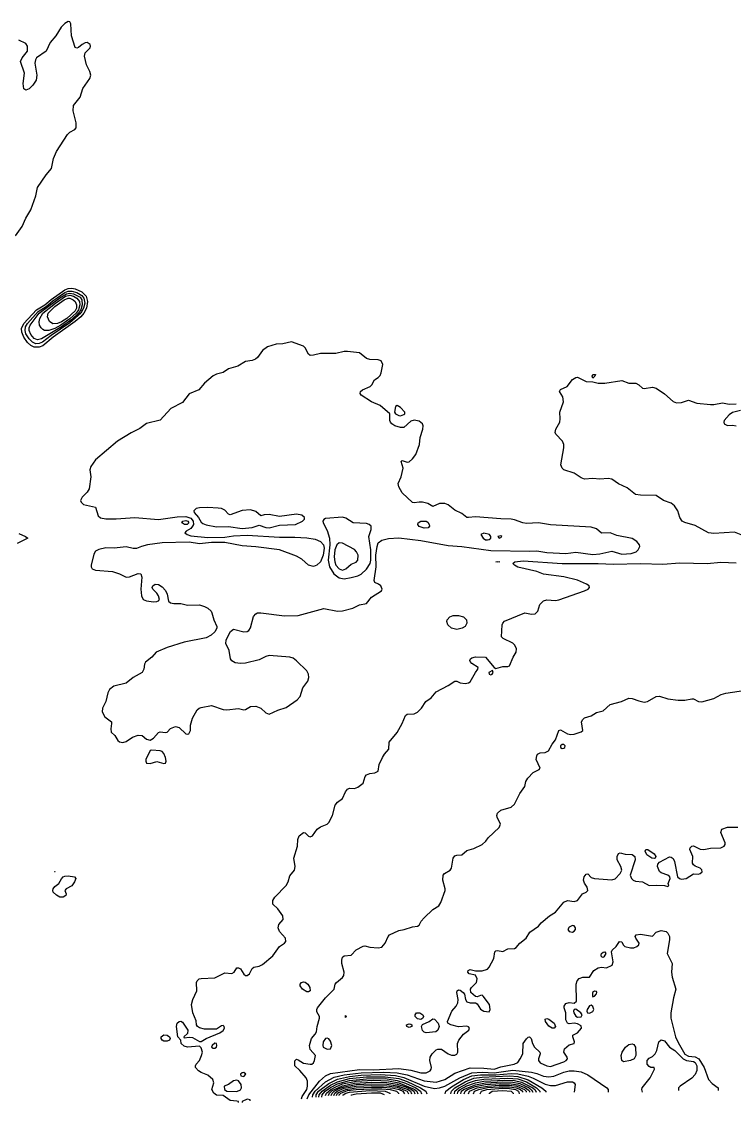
# Model space of a CAD drawing. Header units: inches. Extents: x 3308444 to 3309224, y 1376414 to 1377188.
# Drawn here: x 3308745.7 to 3308905, y 1376417.2 to 1376659 of the extents above; entities that cross this region are included whole.
import ezdxf

# ---------------------------------------------------------------- set-up
doc = ezdxf.new("R2010")
doc.units = ezdxf.units.IN
doc.header["$MEASUREMENT"] = 0

msp = doc.modelspace()

# ---------------------------------------------------------------- linework, layer by layer
for points, elevation in [([(3308744.32, 1376611.05), (3308745.79, 1376613.15), (3308746.62, 1376615.05), (3308747.75, 1376616.89), (3308748.84, 1376620), (3308749.24, 1376621.9), (3308751.17, 1376624.7), (3308752.35, 1376626.09), (3308752.83, 1376628.38), (3308753.47, 1376629.9), (3308755.98, 1376633.71), (3308756.5, 1376634.24), (3308757.58, 1376634.85), (3308757.87, 1376635.23), (3308757.86, 1376636.37), (3308757.22, 1376639.04), (3308757.29, 1376640.18), (3308758.76, 1376642.08), (3308759.4, 1376643.99), (3308760.96, 1376646.27), (3308761.19, 1376647.03), (3308760.96, 1376647.8), (3308760.17, 1376649.32), (3308759.76, 1376651.22), (3308759.93, 1376651.98), (3308761, 1376653.13), (3308761.11, 1376653.51), (3308760.99, 1376653.89), (3308760.31, 1376654.27), (3308759.93, 1376654.25), (3308759.24, 1376653.89), (3308758.41, 1376653.16), (3308758.03, 1376653.02), (3308757.65, 1376653.17), (3308756.83, 1376655.79), (3308756.72, 1376658.46), (3308756.5, 1376658.9), (3308756.12, 1376658.97), (3308755.36, 1376658.57), (3308754.5, 1376657.7), (3308753.37, 1376655.79), (3308752.1, 1376654.27), (3308751.17, 1376652.36), (3308749.05, 1376650.84), (3308748.83, 1376650.46), (3308748.68, 1376649.7), (3308749.11, 1376647.03), (3308748.93, 1376645.89), (3308748.23, 1376644.75), (3308747.37, 1376643.91), (3308746.6, 1376643.64), (3308746.22, 1376643.93), (3308746.01, 1376645.13), (3308746.31, 1376647.42), (3308745.46, 1376650.08), (3308745.8, 1376650.84), (3308746.97, 1376652.36), (3308746.99, 1376653.45), (3308746.6, 1376654.05), (3308745.08, 1376654.79)], 4479), ([(3308750.46, 1376586.49), (3308749.65, 1376586.17), (3308748.51, 1376586.19), (3308747.75, 1376586.53), (3308746.99, 1376587.18), (3308746.18, 1376588.4), (3308745.71, 1376589.54), (3308745.69, 1376590.3), (3308746.22, 1376591.44), (3308749.02, 1376594.49), (3308750.88, 1376595.63), (3308752.32, 1376596.82), (3308755.36, 1376598.96), (3308756.12, 1376599.27), (3308756.89, 1376599.33), (3308757.65, 1376599.2), (3308759.17, 1376598.53), (3308760.14, 1376597.54), (3308760.44, 1376596.39), (3308760.18, 1376594.87), (3308759.57, 1376593.73), (3308758.91, 1376592.97), (3308757.65, 1376591.91), (3308752.74, 1376588.4), (3308750.46, 1376586.49)], 4480), ([(3308750.34, 1376587.26), (3308749.65, 1376586.97), (3308748.89, 1376586.94), (3308748.13, 1376587.26), (3308747.37, 1376587.99), (3308746.66, 1376589.16), (3308746.46, 1376589.92), (3308746.57, 1376590.68), (3308747.02, 1376591.44), (3308749.38, 1376594.11), (3308751.16, 1376595.25), (3308752.7, 1376596.52), (3308755.36, 1376598.37), (3308756.12, 1376598.66), (3308756.89, 1376598.7), (3308758.03, 1376598.39), (3308759.17, 1376597.72), (3308759.61, 1376597.15), (3308759.79, 1376596.01), (3308759.54, 1376594.87), (3308758.91, 1376593.73), (3308756.5, 1376591.63), (3308752.31, 1376588.78), (3308750.34, 1376587.26)], 4481), ([(3308750.14, 1376588.02), (3308749.27, 1376587.82), (3308748.51, 1376588.11), (3308747.75, 1376588.98), (3308747.35, 1376589.92), (3308747.37, 1376590.46), (3308747.61, 1376591.06), (3308749.64, 1376593.73), (3308754.22, 1376597.17), (3308755.74, 1376598.1), (3308756.5, 1376598.25), (3308757.27, 1376598.12), (3308758.79, 1376597.32), (3308759.17, 1376596.75), (3308759.24, 1376595.63), (3308758.9, 1376594.49), (3308758.38, 1376593.73), (3308756.89, 1376592.37), (3308754.6, 1376590.7), (3308750.14, 1376588.02)], 4482), ([(3308751.76, 1376589.92), (3308750.83, 1376589.92), (3308750.41, 1376590.11), (3308750.03, 1376590.47), (3308749.72, 1376591.06), (3308749.65, 1376591.82), (3308749.8, 1376592.59), (3308750.45, 1376593.73), (3308753.25, 1376596.01), (3308755.51, 1376597.54), (3308756.5, 1376597.76), (3308757.27, 1376597.57), (3308758.03, 1376597.15), (3308758.6, 1376596.39), (3308758.7, 1376595.63), (3308758.41, 1376594.49), (3308757.85, 1376593.73), (3308756.5, 1376592.53), (3308754.42, 1376591.06), (3308753.08, 1376590.34), (3308751.76, 1376589.92)], 4483), ([(3308753.69, 1376591.44), (3308752.7, 1376591.4), (3308751.94, 1376591.91), (3308751.45, 1376592.97), (3308751.66, 1376593.73), (3308753.1, 1376595.25), (3308755.18, 1376596.77), (3308756.12, 1376597.14), (3308756.5, 1376597.12), (3308757.23, 1376596.77), (3308757.65, 1376596.37), (3308757.98, 1376595.63), (3308757.93, 1376594.87), (3308757.65, 1376594.29), (3308755.81, 1376592.59), (3308754.6, 1376591.81), (3308753.69, 1376591.44)], 4484), ([(3308768.31, 1376497.74), (3308769.07, 1376497.99), (3308770.49, 1376498.92), (3308771.74, 1376499.38), (3308772.63, 1376499.3), (3308773.64, 1376498.51), (3308774.4, 1376498.29), (3308775.16, 1376498.68), (3308776.3, 1376500), (3308776.68, 1376500.16), (3308777.83, 1376499.95), (3308778.21, 1376500.06), (3308778.97, 1376500.87), (3308780.11, 1376501.32), (3308780.87, 1376501.12), (3308782.4, 1376499.71), (3308782.78, 1376499.57), (3308783.09, 1376499.68), (3308783.43, 1376500.44), (3308783.47, 1376501.58), (3308783.92, 1376503.17), (3308784.96, 1376505.01), (3308785.35, 1376505.39), (3308785.82, 1376505.57), (3308788.11, 1376505.98), (3308790.77, 1376505.13), (3308791.53, 1376505.07), (3308794.2, 1376505.34), (3308795.34, 1376505.08), (3308795.72, 1376505.14), (3308796.87, 1376505.81), (3308798.01, 1376505.9), (3308799.15, 1376505.44), (3308800.29, 1376504.38), (3308801.05, 1376504.1), (3308802.96, 1376504.97), (3308804.86, 1376505.58), (3308807.28, 1376507.3), (3308807.92, 1376508.06), (3308808.57, 1376509.96), (3308809.64, 1376511.48), (3308809.9, 1376512.25), (3308809.81, 1376513.01), (3308809.41, 1376513.77), (3308807.15, 1376516), (3308806.38, 1376516.57), (3308805.62, 1376516.81), (3308801.05, 1376517.2), (3308800.29, 1376517.01), (3308798.77, 1376516.25), (3308795.72, 1376515.49), (3308794.58, 1376515.4), (3308793.44, 1376515.59), (3308792.68, 1376516.01), (3308792.38, 1376516.43), (3308792.12, 1376518.34), (3308791.35, 1376519.86), (3308791.39, 1376520.62), (3308791.92, 1376521.78), (3308792.38, 1376522.53), (3308793.06, 1376523.08), (3308795.34, 1376522.5), (3308796.1, 1376522.6), (3308796.48, 1376522.82), (3308796.87, 1376523.37), (3308797.54, 1376525.95), (3308798.01, 1376526.53), (3308798.39, 1376526.71), (3308799.15, 1376526.76), (3308804.48, 1376526.08), (3308807.53, 1376526.15), (3308813.24, 1376527.71), (3308816.28, 1376527.12), (3308817.43, 1376527.17), (3308819.71, 1376527.79), (3308821.23, 1376528.55), (3308822.76, 1376528.8), (3308823.9, 1376530.28), (3308826.15, 1376531.66), (3308826.3, 1376532.05), (3308825.95, 1376532.81), (3308825.47, 1376533.19), (3308824.66, 1376533.51), (3308824.46, 1376533.95), (3308824.94, 1376537), (3308824.89, 1376539.66), (3308825.14, 1376541.56), (3308825.42, 1376542.37), (3308826.18, 1376543), (3308827.71, 1376543.37), (3308829.99, 1376543.53), (3308834.94, 1376542.93), (3308841.03, 1376541.78), (3308844.08, 1376541.58), (3308850.55, 1376540.71), (3308859.31, 1376540.5), (3308860.83, 1376540.62), (3308863.12, 1376540.24), (3308867.31, 1376540), (3308869.59, 1376540.34), (3308873.4, 1376539.79), (3308874.92, 1376539.91), (3308877.59, 1376540.53), (3308879.87, 1376539.85), (3308881.93, 1376540.04), (3308883.06, 1376540.42), (3308883.54, 1376540.8), (3308883.88, 1376541.56), (3308883.83, 1376541.94), (3308883.24, 1376542.71), (3308882.16, 1376543.34), (3308878.73, 1376544.05), (3308877.21, 1376544.63), (3308875.3, 1376544.59), (3308874.16, 1376545.5), (3308873.02, 1376545.92), (3308863.88, 1376546.44), (3308861.21, 1376546.86), (3308858.55, 1376546.75), (3308857.73, 1376546.89), (3308855.88, 1376547.57), (3308855.12, 1376547.67), (3308852.84, 1376547.73), (3308847.13, 1376548.24), (3308845.55, 1376548.04), (3308845.22, 1376548.09), (3308844.08, 1376548.98), (3308842.56, 1376549.7), (3308841.03, 1376550.92), (3308840.27, 1376551.2), (3308839.13, 1376551.21), (3308837.61, 1376550.54), (3308836.46, 1376551.17), (3308835.32, 1376551.51), (3308834.56, 1376551.53), (3308833.42, 1376551.31), (3308833.04, 1376551.39), (3308830.75, 1376553.59), (3308829.98, 1376554.89), (3308829.89, 1376555.65), (3308830.52, 1376557.18), (3308830.97, 1376559.08), (3308830.52, 1376560.6), (3308830.75, 1376560.82), (3308831.89, 1376560.45), (3308832.28, 1376560.55), (3308833.04, 1376561.16), (3308833.81, 1376562.13), (3308834.6, 1376564.41), (3308834.76, 1376565.93), (3308835.39, 1376567.84), (3308835.47, 1376568.6), (3308835.33, 1376568.98), (3308834.56, 1376569.61), (3308833.42, 1376569.81), (3308832.66, 1376569.59), (3308831.13, 1376568.21), (3308830.37, 1376568.16), (3308829.08, 1376568.6), (3308828.47, 1376568.98), (3308828.16, 1376569.36), (3308828.02, 1376569.74), (3308827.99, 1376571.26), (3308825.8, 1376573.11), (3308823.9, 1376573.95), (3308821.61, 1376575.42), (3308821.4, 1376575.83), (3308821.43, 1376576.21), (3308821.86, 1376576.59), (3308823.59, 1376577.36), (3308823.99, 1376577.74), (3308824.55, 1376578.88), (3308825.42, 1376579.38), (3308825.8, 1376579.82), (3308826.08, 1376580.4), (3308826.4, 1376582.31), (3308826.09, 1376583.07), (3308825.42, 1376583.33), (3308823.52, 1376583.43), (3308822.76, 1376583.63), (3308821.23, 1376584.86), (3308818.57, 1376585.17), (3308817.81, 1376585.16), (3308815.9, 1376584.73), (3308812.48, 1376584.71), (3308810.95, 1376584.34), (3308810.19, 1376584.31), (3308809.81, 1376584.59), (3308809.05, 1376586), (3308808.67, 1376586.42), (3308806, 1376587.38), (3308804.1, 1376586.93), (3308802.58, 1376586.82), (3308800.67, 1376586.25), (3308799.53, 1376585.44), (3308798.45, 1376583.83), (3308797.97, 1376583.45), (3308797.25, 1376583.17), (3308795.72, 1376582.99), (3308794, 1376581.92), (3308791.92, 1376581.29), (3308790.77, 1376580.47), (3308789.25, 1376580.14), (3308788.49, 1376579.75), (3308786.57, 1376578.12), (3308785.32, 1376576.59), (3308783.16, 1376575.71), (3308781.63, 1376573.77), (3308779.07, 1376572.41), (3308776.68, 1376569.81), (3308773.64, 1376569.07), (3308772.12, 1376567.96), (3308770.21, 1376567.03), (3308767.11, 1376565.17), (3308762.2, 1376560.98), (3308761.13, 1376559.46), (3308760.93, 1376558.7), (3308761.13, 1376557.18), (3308760.77, 1376554.51), (3308760.35, 1376553.75), (3308759.21, 1376552.61), (3308758.87, 1376551.84), (3308758.99, 1376551.46), (3308759.55, 1376550.97), (3308762.22, 1376550.4), (3308762.83, 1376548.42), (3308763.36, 1376547.98), (3308764.5, 1376547.75), (3308766.79, 1376547.76), (3308770.97, 1376548.05), (3308776.3, 1376547.59), (3308780.49, 1376548.24), (3308782.4, 1376548.27), (3308783.54, 1376547.88), (3308784.06, 1376547.28), (3308784.1, 1376546.51), (3308783.92, 1376546.11), (3308783.54, 1376545.64), (3308782.5, 1376544.99), (3308782.18, 1376544.61), (3308782.68, 1376544.23), (3308783.54, 1376543.94), (3308787.35, 1376543.56), (3308791.15, 1376543.66), (3308793.06, 1376543.95), (3308796.1, 1376544.09), (3308803.34, 1376543.66), (3308806.76, 1376543.7), (3308809.43, 1376543.54), (3308811.33, 1376543.22), (3308812.48, 1376542.72), (3308813.15, 1376541.94), (3308813.33, 1376541.18), (3308813.13, 1376539.66), (3308812.48, 1376538.17), (3308811.71, 1376537.42), (3308810.95, 1376537.13), (3308809.81, 1376537.4), (3308808.29, 1376538.71), (3308807.15, 1376539.4), (3308803.34, 1376540.81), (3308798.01, 1376541.53), (3308794.96, 1376541.75), (3308791.15, 1376542.44), (3308788.11, 1376542.46), (3308785.44, 1376542.2), (3308783.16, 1376542.56), (3308777.07, 1376542.43), (3308773.82, 1376541.94), (3308772.5, 1376541.6), (3308771.35, 1376541.1), (3308770.59, 1376541.12), (3308769.07, 1376541.53), (3308766.4, 1376541.18), (3308764.5, 1376541.27), (3308762.98, 1376540.94), (3308762.22, 1376540.51), (3308761.84, 1376539.87), (3308761.22, 1376537.38), (3308761.2, 1376537), (3308761.45, 1376536.56), (3308762.22, 1376536.3), (3308766.02, 1376535.96), (3308767.58, 1376535.47), (3308769.07, 1376534.7), (3308769.83, 1376534.76), (3308771.74, 1376535.56), (3308772.36, 1376535.47), (3308772.58, 1376534.71), (3308772.32, 1376532.05), (3308772.5, 1376530.52), (3308772.88, 1376529.74), (3308773.64, 1376529.39), (3308775.16, 1376529.21), (3308775.92, 1376529.26), (3308776.3, 1376529.45), (3308776.51, 1376529.76), (3308776.3, 1376530.52), (3308775.92, 1376531.13), (3308774.99, 1376532.05), (3308774.87, 1376532.43), (3308775.03, 1376532.81), (3308775.54, 1376533.16), (3308776.3, 1376533.06), (3308777.07, 1376532.56), (3308777.83, 1376531.72), (3308778.19, 1376530.9), (3308778.55, 1376529.38), (3308778.97, 1376528.96), (3308779.73, 1376528.81), (3308781.25, 1376528.81), (3308782.78, 1376528.48), (3308785.44, 1376528.5), (3308786.58, 1376528.18), (3308787.35, 1376527.75), (3308788.03, 1376527.1), (3308788.23, 1376526.71), (3308788.67, 1376525.19), (3308789.36, 1376523.67), (3308789.33, 1376523.29), (3308788.87, 1376522.52), (3308788.05, 1376521.76), (3308786.97, 1376521.13), (3308782.02, 1376520.19), (3308778.21, 1376519.02), (3308775.73, 1376517.96), (3308774.81, 1376516.81), (3308773.36, 1376515.67), (3308773.15, 1376515.29), (3308773.04, 1376514.15), (3308772.62, 1376513.39), (3308770.59, 1376512.25), (3308769.07, 1376510.98), (3308766.33, 1376510.34), (3308765.34, 1376509.58), (3308764.96, 1376508.82), (3308764.51, 1376506.92), (3308763.77, 1376505.39), (3308763.7, 1376504.63), (3308764.31, 1376503.49), (3308765.75, 1376502.35), (3308765.81, 1376501.97), (3308765.6, 1376500.82), (3308765.73, 1376500.06), (3308766.5, 1376499.3), (3308767.21, 1376498.16), (3308767.55, 1376497.88), (3308768.31, 1376497.74)], 4479), ([(3308907.29, 1376543.87), (3308905, 1376544.78), (3308900.43, 1376544.46), (3308899.25, 1376544.61), (3308896.24, 1376546.31), (3308893.96, 1376546.96), (3308893.36, 1376547.28), (3308892.85, 1376548.04), (3308892.4, 1376549.56), (3308891.63, 1376550.7), (3308890.91, 1376551.25), (3308889.13, 1376551.84), (3308887.49, 1376552.98), (3308884.06, 1376553.07), (3308882.92, 1376553.24), (3308881.01, 1376554.7), (3308879.11, 1376555.56), (3308877.59, 1376556.67), (3308876.82, 1376556.76), (3308874.92, 1376556.62), (3308873.4, 1376556.79), (3308871.49, 1376556.66), (3308870.73, 1376556.97), (3308869.21, 1376557.97), (3308866.92, 1376558.72), (3308866.49, 1376559.08), (3308866.23, 1376559.84), (3308866.91, 1376563.65), (3308866.91, 1376564.41), (3308866.58, 1376565.17), (3308865.13, 1376566.69), (3308864.98, 1376567.08), (3308865.13, 1376567.84), (3308865.96, 1376569.36), (3308866.09, 1376570.12), (3308866.03, 1376571.64), (3308866.83, 1376573.93), (3308866.7, 1376575.07), (3308865.94, 1376576.21), (3308866.16, 1376576.69), (3308867.61, 1376577.36), (3308868.83, 1376578.91), (3308869.59, 1376579.4), (3308869.97, 1376579.42), (3308871.87, 1376578.47), (3308873.4, 1376578.42), (3308874.54, 1376578.1), (3308876.06, 1376578.14), (3308879.87, 1376578.71), (3308881.39, 1376578.13), (3308882.96, 1376578.12), (3308883.68, 1376577.75), (3308884.44, 1376577.01), (3308884.82, 1376576.88), (3308886.72, 1376577.21), (3308887.49, 1376576.99), (3308889.39, 1376575.76), (3308891.29, 1376574.01), (3308892.05, 1376573.68), (3308893.2, 1376573.75), (3308894.72, 1376574.31), (3308896.62, 1376573.64), (3308899.67, 1376573.34), (3308900.43, 1376573.34), (3308902.34, 1376573.68), (3308903.86, 1376573.39), (3308905.38, 1376573.46)], 4480), ([(3308873.4, 1376579.26), (3308873.21, 1376579.64), (3308873.4, 1376580.02), (3308873.97, 1376580.02), (3308873.85, 1376579.64), (3308873.4, 1376579.26)], 4480), ([(3308830.37, 1376570.84), (3308831.13, 1376571.1), (3308831.32, 1376571.26), (3308831.34, 1376571.64), (3308830.37, 1376572.63), (3308829.61, 1376573.1), (3308829.23, 1376572.91), (3308829.02, 1376571.64), (3308829.28, 1376571.26), (3308829.99, 1376570.88), (3308830.37, 1376570.84)], 4479), ([(3308906.36, 1376572.02), (3308904.62, 1376571.57), (3308903.86, 1376571.06), (3308902.72, 1376569.74), (3308902.63, 1376569.36), (3308902.73, 1376568.98), (3308903.48, 1376568.66), (3308904.62, 1376568.72), (3308905.38, 1376568.57)], 4480), ([(3308801.05, 1376545.74), (3308803.34, 1376546.33), (3308806.91, 1376546.51), (3308808.51, 1376547.28), (3308808.9, 1376547.66), (3308808.93, 1376548.04), (3308808.29, 1376548.55), (3308807.15, 1376548.78), (3308803.34, 1376548.26), (3308801.05, 1376548.75), (3308799.91, 1376548.68), (3308799.15, 1376548.41), (3308798.01, 1376549.41), (3308796.87, 1376549.78), (3308794.96, 1376549.61), (3308792.3, 1376548.68), (3308791.92, 1376548.81), (3308791.15, 1376549.7), (3308790.39, 1376550.04), (3308789.63, 1376550.18), (3308787.35, 1376550.33), (3308785.44, 1376550.26), (3308784.68, 1376550.07), (3308784.18, 1376549.56), (3308784.28, 1376549.18), (3308785.23, 1376548.04), (3308785.82, 1376547.01), (3308786.2, 1376546.69), (3308786.97, 1376546.41), (3308789.25, 1376545.98), (3308791.92, 1376546.04), (3308794.96, 1376545.57), (3308797.25, 1376545.83), (3308798.77, 1376546.35), (3308800.29, 1376545.82), (3308801.05, 1376545.74)], 4478), ([(3308782.67, 1376546.51), (3308782.13, 1376546.51), (3308781.63, 1376546.81), (3308781.53, 1376546.89), (3308781.69, 1376547.28), (3308782.4, 1376547.38), (3308782.82, 1376547.28), (3308783.05, 1376546.89), (3308782.67, 1376546.51)], 4480), ([(3308819.33, 1376534.67), (3308820.85, 1376535.01), (3308821.61, 1376535.38), (3308822.76, 1376536.49), (3308823.61, 1376537.76), (3308823.74, 1376538.52), (3308823.72, 1376540.8), (3308823.33, 1376543.85), (3308823.81, 1376545.37), (3308823.81, 1376546.13), (3308823.39, 1376546.51), (3308822.76, 1376546.69), (3308819.77, 1376546.89), (3308818.19, 1376547.91), (3308817.43, 1376548.13), (3308813.62, 1376547.84), (3308813.24, 1376547.62), (3308813.05, 1376547.28), (3308813.08, 1376546.89), (3308814, 1376545.16), (3308814.51, 1376543.47), (3308814.58, 1376541.94), (3308814.22, 1376538.52), (3308814.49, 1376537), (3308815.45, 1376535.47), (3308816.66, 1376534.6), (3308817.81, 1376534.35), (3308819.33, 1376534.67)], 4478), ([(3308836.59, 1376545.75), (3308835.7, 1376545.68), (3308834.56, 1376546.06), (3308834.25, 1376546.51), (3308834.36, 1376546.89), (3308834.95, 1376547.28), (3308836.08, 1376547.25), (3308836.46, 1376547.04), (3308836.82, 1376546.51), (3308836.86, 1376546.13), (3308836.59, 1376545.75)], 4479), ([(3308745.08, 1376544.45), (3308746.58, 1376543.85), (3308747.06, 1376543.47), (3308744.7, 1376542.27)], 4480), ([(3308849.79, 1376543.04), (3308850.17, 1376543.11), (3308850.57, 1376543.47), (3308850.59, 1376543.85), (3308850.26, 1376544.23), (3308849.03, 1376544.53), (3308848.3, 1376544.23), (3308848.84, 1376543.47), (3308849.41, 1376543.1), (3308849.79, 1376543.04)], 4478), ([(3308818.19, 1376536.58), (3308819.33, 1376537.66), (3308820.47, 1376538.11), (3308820.85, 1376538.5), (3308820.9, 1376539.66), (3308820.57, 1376540.42), (3308820.09, 1376540.92), (3308817.43, 1376542.32), (3308816.66, 1376542.37), (3308816.18, 1376541.94), (3308815.71, 1376540.8), (3308815.52, 1376539.28), (3308815.67, 1376538.14), (3308815.96, 1376537.38), (3308816.66, 1376536.56), (3308817.43, 1376536.32), (3308818.19, 1376536.58)], 4477), ([(3308852.46, 1376543.45), (3308852.84, 1376543.59), (3308853.05, 1376543.85), (3308852.84, 1376544), (3308852.17, 1376543.85), (3308852.46, 1376543.45)], 4478), ([(3308794.15, 1376417.25), (3308794.15, 1376417.44), (3308793.82, 1376417.54), (3308792.3, 1376417.64), (3308790.77, 1376418.79), (3308789.25, 1376418.89), (3308788.62, 1376419.34), (3308788.23, 1376420.1), (3308788.63, 1376421.63), (3308788.41, 1376422.39), (3308787.35, 1376423.36), (3308785.84, 1376423.91), (3308785.22, 1376424.29), (3308784.58, 1376425.05), (3308784.53, 1376425.43), (3308784.68, 1376425.81), (3308785.44, 1376426.58), (3308785.92, 1376427.72), (3308786.1, 1376428.48), (3308785.82, 1376429.43), (3308785.44, 1376429.84), (3308782.78, 1376429.62), (3308782.02, 1376429.85), (3308781.39, 1376430.38), (3308781.25, 1376431.14), (3308780.59, 1376431.91), (3308780.32, 1376434.19), (3308780.49, 1376434.93), (3308780.87, 1376435.37), (3308781.25, 1376435.42), (3308781.63, 1376435.18), (3308782.84, 1376433.43), (3308782.78, 1376432.67), (3308781.96, 1376431.91), (3308782.02, 1376431.72), (3308783.16, 1376431.87), (3308783.92, 1376431.79), (3308785.44, 1376430.88), (3308785.82, 1376430.9), (3308786.93, 1376431.52), (3308790.01, 1376432.77), (3308790.77, 1376433.32), (3308791.01, 1376433.81), (3308790.99, 1376434.19), (3308790.77, 1376434.46), (3308790.39, 1376434.39), (3308789.25, 1376433.61), (3308786.58, 1376433.65), (3308785.44, 1376433.95), (3308785.04, 1376434.19), (3308784.8, 1376434.57), (3308784.68, 1376435.46), (3308783.97, 1376437.24), (3308783.68, 1376439.14), (3308783.97, 1376440.28), (3308784.84, 1376442.19), (3308784.78, 1376444.09), (3308784.92, 1376444.47), (3308785.36, 1376444.85), (3308785.82, 1376444.97), (3308788.87, 1376445.09), (3308791.15, 1376446.22), (3308792.68, 1376446.06), (3308793.19, 1376446.37), (3308793.82, 1376447.36), (3308794.2, 1376447.36), (3308794.58, 1376447.11), (3308795.34, 1376445.96), (3308795.72, 1376445.66), (3308796.1, 1376445.63), (3308796.6, 1376445.99), (3308797.25, 1376447.22), (3308797.63, 1376447.52), (3308798.77, 1376447.7), (3308799.53, 1376448.11), (3308801.81, 1376450), (3308803.34, 1376452.14), (3308804.48, 1376452.86), (3308804.76, 1376453.23), (3308804.7, 1376453.99), (3308803.34, 1376455.45), (3308803, 1376456.27), (3308803.16, 1376457.04), (3308804.17, 1376458.18), (3308804.1, 1376458.94), (3308802.96, 1376460.57), (3308801.87, 1376461.6), (3308801.81, 1376462.37), (3308802.28, 1376463.13), (3308804.86, 1376465.75), (3308805.28, 1376466.55), (3308805.62, 1376467.89), (3308806.7, 1376469.22), (3308806.83, 1376469.98), (3308806.54, 1376471.89), (3308807.34, 1376474.55), (3308807.46, 1376476.07), (3308807.73, 1376476.84), (3308808.67, 1376477.62), (3308809.05, 1376477.51), (3308809.81, 1376476.76), (3308810.19, 1376476.66), (3308810.72, 1376476.84), (3308811.79, 1376478.36), (3308812.48, 1376478.85), (3308813.96, 1376479.5), (3308814.38, 1376479.88), (3308815.18, 1376481.4), (3308815.75, 1376483.69), (3308816.28, 1376484.37), (3308817.45, 1376485.21), (3308818.09, 1376486.73), (3308818.57, 1376487.33), (3308818.95, 1376487.54), (3308820.09, 1376487.46), (3308820.85, 1376487.72), (3308822, 1376488.68), (3308822.46, 1376490.16), (3308822.76, 1376490.54), (3308823.52, 1376490.84), (3308824.66, 1376490.94), (3308825.37, 1376491.3), (3308825.63, 1376492.83), (3308826.36, 1376494.35), (3308826.8, 1376495.11), (3308827.8, 1376496.25), (3308827.88, 1376497.78), (3308829.61, 1376500), (3308830.75, 1376502.02), (3308831.51, 1376503.77), (3308831.89, 1376504.06), (3308833.42, 1376504.14), (3308834.18, 1376504.55), (3308835.07, 1376505.39), (3308836.06, 1376506.92), (3308837.23, 1376507.75), (3308838.37, 1376509.04), (3308841.03, 1376510.46), (3308842.49, 1376511.48), (3308842.94, 1376511.48), (3308843.7, 1376511.09), (3308844.84, 1376510.93), (3308845.6, 1376511.05), (3308845.98, 1376511.33), (3308847.13, 1376513.43), (3308847.7, 1376514.15), (3308847.73, 1376514.53), (3308846.36, 1376515.44), (3308845.98, 1376515.86), (3308845.88, 1376516.05), (3308846.02, 1376516.43), (3308846.36, 1376516.7), (3308847.13, 1376516.87), (3308849.41, 1376516.85), (3308851.31, 1376514.53), (3308851.69, 1376514.3), (3308853.22, 1376514.77), (3308854.36, 1376514.71), (3308854.74, 1376514.87), (3308855.53, 1376516.81), (3308856.22, 1376517.96), (3308856.3, 1376518.72), (3308855.92, 1376519.48), (3308855.5, 1376519.92), (3308853.36, 1376521), (3308852.99, 1376521.38), (3308853.13, 1376524.05), (3308853.22, 1376524.45), (3308853.6, 1376524.91), (3308858.17, 1376526.75), (3308859.69, 1376526.44), (3308860.45, 1376526.55), (3308861.06, 1376527.1), (3308861.5, 1376528.62), (3308862.36, 1376529.4), (3308863.12, 1376529.64), (3308865.02, 1376529.52), (3308865.78, 1376529.63), (3308871.52, 1376531.66), (3308872.31, 1376532.05), (3308872.64, 1376532.43), (3308872.58, 1376532.81), (3308871.98, 1376533.19), (3308869.97, 1376534.04), (3308866.92, 1376534.78), (3308862.36, 1376535.39), (3308860.83, 1376536.02), (3308856.64, 1376536.96), (3308855.88, 1376537.38), (3308855.5, 1376537.76), (3308855.96, 1376538.14), (3308857.79, 1376538.4), (3308866.54, 1376537.79), (3308874.54, 1376537.77), (3308877.97, 1376537.62), (3308884.06, 1376537.81), (3308889.01, 1376537.64), (3308892.82, 1376537.96), (3308898.91, 1376537.78), (3308901.95, 1376538.04), (3308905.38, 1376537.89)], 4480), ([(3308852.62, 1376538.14), (3308852.08, 1376538.06), (3308851.72, 1376538.14), (3308852.08, 1376538.21), (3308852.62, 1376538.14)], 4480), ([(3308844.19, 1376523.29), (3308842.94, 1376523.02), (3308841.79, 1376523.32), (3308840.96, 1376524.05), (3308840.71, 1376524.81), (3308840.78, 1376525.19), (3308841.41, 1376525.82), (3308842.18, 1376526.12), (3308843.32, 1376526.15), (3308844.46, 1376525.81), (3308845.12, 1376525.19), (3308845.23, 1376524.43), (3308844.84, 1376523.72), (3308844.19, 1376523.29)], 4480), ([(3308850.55, 1376512.89), (3308850.86, 1376513.01), (3308851.12, 1376513.39), (3308850.93, 1376513.85), (3308850.12, 1376513.39), (3308850.17, 1376513.01), (3308850.55, 1376512.89)], 4480), ([(3308808.24, 1376418.01), (3308808.41, 1376418.58), (3308809.42, 1376420.1), (3308809.62, 1376420.86), (3308809.62, 1376422.01), (3308809.26, 1376422.77), (3308807.91, 1376424.36), (3308806.77, 1376425.43), (3308806.76, 1376426.51), (3308807.15, 1376426.88), (3308807.53, 1376426.79), (3308808.67, 1376426.01), (3308810.19, 1376425.82), (3308810.57, 1376425.83), (3308810.95, 1376426.12), (3308811.18, 1376426.58), (3308811.37, 1376427.72), (3308810.19, 1376429.11), (3308810.03, 1376430), (3308810.51, 1376431.52), (3308811.33, 1376432.53), (3308811.57, 1376433.05), (3308811.74, 1376434.19), (3308812.29, 1376436.09), (3308812.24, 1376436.47), (3308811.71, 1376437.5), (3308811.67, 1376438), (3308811.81, 1376438.38), (3308813.59, 1376440.66), (3308815.58, 1376442.57), (3308815.81, 1376443.71), (3308816.08, 1376444.09), (3308817.43, 1376445.16), (3308817.74, 1376445.61), (3308817.78, 1376446.37), (3308817.23, 1376448.28), (3308817.24, 1376449.04), (3308817.43, 1376449.71), (3308817.81, 1376450.04), (3308819.33, 1376450.21), (3308820.47, 1376451.34), (3308822, 1376452.17), (3308822.38, 1376452.25), (3308823.52, 1376451.98), (3308825.42, 1376451.81), (3308826.18, 1376452), (3308826.93, 1376452.85), (3308827.59, 1376454.37), (3308827.92, 1376454.75), (3308829.99, 1376455.69), (3308831.19, 1376455.89), (3308833.04, 1376456.52), (3308834.18, 1376456.66), (3308834.56, 1376456.91), (3308835.02, 1376457.8), (3308835.64, 1376458.56), (3308837.61, 1376460.38), (3308838.95, 1376461.22), (3308839.39, 1376461.99), (3308840.34, 1376464.65), (3308840.39, 1376465.03), (3308839.85, 1376466.94), (3308839.89, 1376468.03), (3308840.22, 1376468.46), (3308841.48, 1376469.22), (3308841.8, 1376469.6), (3308842.18, 1376471.9), (3308842.56, 1376472.37), (3308842.94, 1376472.55), (3308844.08, 1376472.62), (3308845.22, 1376473.62), (3308846.74, 1376474.03), (3308848.65, 1376474.91), (3308849.49, 1376475.69), (3308849.99, 1376476.45), (3308852.42, 1376478.74), (3308852.72, 1376479.5), (3308852.01, 1376481.02), (3308851.93, 1376481.4), (3308852.08, 1376481.94), (3308852.84, 1376482.62), (3308855.12, 1376483.28), (3308855.88, 1376483.97), (3308857.08, 1376486.35), (3308858.2, 1376487.88), (3308858.43, 1376489.02), (3308858.82, 1376489.78), (3308860.07, 1376491), (3308861.4, 1376491.68), (3308861.59, 1376491.98), (3308860.73, 1376493.97), (3308860.82, 1376494.73), (3308861.03, 1376495.11), (3308861.59, 1376495.45), (3308862.74, 1376495.49), (3308863.47, 1376495.87), (3308864.26, 1376497.34), (3308865.02, 1376498.3), (3308865.78, 1376500.46), (3308866.16, 1376500.57), (3308867.69, 1376499.68), (3308868.45, 1376499.51), (3308869.21, 1376499.57), (3308870.73, 1376500.14), (3308871.13, 1376500.44), (3308870.87, 1376502.35), (3308871.11, 1376502.92), (3308871.49, 1376503.27), (3308873.02, 1376503.74), (3308874.16, 1376504.44), (3308875.68, 1376504.79), (3308877.21, 1376506.22), (3308879.77, 1376506.92), (3308881.39, 1376507.68), (3308882.16, 1376507.61), (3308883.68, 1376507.04), (3308884.82, 1376506.79), (3308885.58, 1376506.94), (3308887.49, 1376508), (3308888.25, 1376508.08), (3308890.15, 1376507.54), (3308892.44, 1376507.22), (3308893.96, 1376507.22), (3308895.48, 1376507.53), (3308895.86, 1376507.48), (3308897, 1376506.9), (3308897.77, 1376506.82), (3308900.43, 1376507.56), (3308902.03, 1376508.44), (3308903.1, 1376508.74), (3308911.09, 1376509.95)], 4481), ([(3308777.83, 1376493.14), (3308777.98, 1376493.59), (3308777.87, 1376494.35), (3308777.45, 1376495.31), (3308777.07, 1376495.73), (3308776.68, 1376495.89), (3308774.78, 1376496.05), (3308774.4, 1376495.97), (3308773.48, 1376493.97), (3308773.42, 1376493.59), (3308773.64, 1376493.12), (3308774.4, 1376493.05), (3308775.92, 1376493.46), (3308777.45, 1376493.03), (3308777.83, 1376493.14)], 4479), ([(3308866.92, 1376496.45), (3308867.14, 1376496.63), (3308867.2, 1376497.02), (3308866.92, 1376497.28), (3308866.54, 1376497.29), (3308866.15, 1376497.02), (3308866.16, 1376496.62), (3308866.54, 1376496.39), (3308866.92, 1376496.45)], 4481), ([(3308809.49, 1376418.01), (3308809.9, 1376418.96), (3308812.24, 1376422.01), (3308813.62, 1376423.16), (3308814.76, 1376423.69), (3308821.23, 1376424.6), (3308824.28, 1376424.53), (3308829.99, 1376424.86), (3308832.66, 1376424.48), (3308834.94, 1376423.84), (3308836.08, 1376423.86), (3308836.98, 1376424.29), (3308837.25, 1376424.67), (3308837.29, 1376425.05), (3308836.92, 1376426.58), (3308837.02, 1376427.34), (3308837.47, 1376428.1), (3308838.37, 1376428.99), (3308838.75, 1376429.18), (3308839.51, 1376429.13), (3308841.03, 1376428.1), (3308841.79, 1376427.84), (3308842.56, 1376427.84), (3308842.94, 1376428.05), (3308843.16, 1376428.48), (3308843.14, 1376430.38), (3308843.44, 1376431.14), (3308844.46, 1376432.49), (3308845.68, 1376433.43), (3308845.8, 1376433.81), (3308845.6, 1376434.11), (3308845.22, 1376434.28), (3308843.32, 1376434.16), (3308841.63, 1376434.57), (3308840.95, 1376434.95), (3308840.88, 1376435.33), (3308841.84, 1376437.62), (3308842.8, 1376438.76), (3308843.16, 1376439.52), (3308843.28, 1376440.28), (3308842.98, 1376441.81), (3308843.06, 1376442.19), (3308843.32, 1376442.44), (3308843.7, 1376442.36), (3308844.38, 1376441.81), (3308844.67, 1376441.42), (3308844.89, 1376440.28), (3308845.22, 1376439.77), (3308845.96, 1376439.52), (3308847.13, 1376439.51), (3308847.51, 1376439.28), (3308848.27, 1376438.11), (3308849.03, 1376437.68), (3308850.17, 1376437.51), (3308850.45, 1376438), (3308850.25, 1376439.14), (3308848.86, 1376441.04), (3308848.65, 1376441.2), (3308848.27, 1376441.18), (3308847.51, 1376440.87), (3308847.13, 1376440.91), (3308846.11, 1376441.81), (3308846.05, 1376442.57), (3308846.24, 1376442.95), (3308847.35, 1376444.09), (3308847.52, 1376444.85), (3308847.13, 1376445.69), (3308845.73, 1376445.99), (3308845.46, 1376446.37), (3308845.5, 1376446.76), (3308845.98, 1376446.96), (3308847.13, 1376446.7), (3308848.65, 1376446.67), (3308849.79, 1376447.04), (3308850.23, 1376447.52), (3308851.24, 1376449.42), (3308851.45, 1376450.94), (3308851.69, 1376451.15), (3308852.08, 1376451.22), (3308853.22, 1376451.02), (3308854.36, 1376451.58), (3308855.88, 1376451.69), (3308856.26, 1376451.9), (3308857.07, 1376452.85), (3308858.44, 1376453.99), (3308859.31, 1376455.29), (3308861.21, 1376456.66), (3308861.84, 1376457.42), (3308863.72, 1376458.94), (3308865.02, 1376459.81), (3308866.92, 1376462.05), (3308867.69, 1376462.39), (3308869.21, 1376462.15), (3308869.97, 1376462.43), (3308871.09, 1376463.89), (3308871.87, 1376464.28), (3308872.22, 1376464.65), (3308872.07, 1376465.41), (3308871.49, 1376466.26), (3308871.25, 1376466.94), (3308871.42, 1376467.7), (3308871.87, 1376468.29), (3308872.26, 1376468.34), (3308873.02, 1376467.58), (3308873.78, 1376467.32), (3308877.59, 1376467), (3308878.35, 1376467.28), (3308879.46, 1376468.46), (3308879.82, 1376469.22), (3308879.66, 1376469.98), (3308878.8, 1376471.5), (3308878.8, 1376472.27), (3308879.11, 1376472.94), (3308879.49, 1376473.07), (3308880.63, 1376472.73), (3308882.16, 1376472.72), (3308882.78, 1376472.27), (3308882.8, 1376471.5), (3308881.75, 1376468.08), (3308881.99, 1376467.32), (3308882.36, 1376466.94), (3308882.92, 1376466.69), (3308884.44, 1376466.6), (3308885.96, 1376465.76), (3308887.49, 1376465.85), (3308889.39, 1376465.75), (3308890.15, 1376465.56), (3308890.38, 1376465.79), (3308890.2, 1376466.17), (3308890.69, 1376467.32), (3308890.59, 1376467.7), (3308890.15, 1376468.08), (3308888.63, 1376468.56), (3308888.25, 1376468.86), (3308887.8, 1376469.98), (3308887.87, 1376470.5), (3308888.25, 1376470.98), (3308890.53, 1376472.18), (3308890.91, 1376472.13), (3308891.29, 1376471.81), (3308891.64, 1376471.12), (3308892.32, 1376467.7), (3308892.71, 1376467.32), (3308893.2, 1376467.14), (3308894.21, 1376467.32), (3308895.86, 1376468.35), (3308897, 1376468.28), (3308897.39, 1376468.41), (3308897.79, 1376468.84), (3308897.77, 1376469.28), (3308897.39, 1376469.66), (3308896.24, 1376470.07), (3308895.86, 1376470.35), (3308895.68, 1376470.74), (3308895.72, 1376472.27), (3308895.03, 1376473.79), (3308895.12, 1376474.17), (3308895.48, 1376474.55), (3308895.86, 1376474.62), (3308897.39, 1376473.91), (3308898.15, 1376473.84), (3308899.67, 1376474.09), (3308901.95, 1376474.16), (3308902.72, 1376474.53), (3308902.94, 1376474.93), (3308902.92, 1376475.31), (3308902.01, 1376477.6), (3308902.23, 1376478.36), (3308903.48, 1376478.83), (3308905.76, 1376478.78)], 4482), ([(3308887.29, 1376471.89), (3308887.1, 1376471.78), (3308886.53, 1376471.89), (3308885.45, 1376472.65), (3308885.04, 1376473.41), (3308885.2, 1376473.79), (3308885.63, 1376473.79), (3308887.1, 1376472.87), (3308887.47, 1376472.27), (3308887.29, 1376471.89)], 4482), ([(3308755.01, 1376463.13), (3308754.22, 1376463.11), (3308753.46, 1376463.59), (3308752.78, 1376464.27), (3308752.66, 1376464.65), (3308752.73, 1376465.03), (3308753.08, 1376465.53), (3308753.98, 1376466.17), (3308754.6, 1376467.27), (3308754.98, 1376467.66), (3308755.36, 1376467.86), (3308756.12, 1376467.95), (3308757.51, 1376467.7), (3308757.8, 1376467.32), (3308757.53, 1376466.55), (3308756.89, 1376465.67), (3308755.63, 1376465.03), (3308755.36, 1376464.65), (3308755.65, 1376463.89), (3308755.57, 1376463.51), (3308755.01, 1376463.13)], 4480), ([(3308753.2, 1376468.84), (3308753.08, 1376468.78), (3308753.04, 1376468.84), (3308753.08, 1376468.87), (3308753.2, 1376468.84)], 4480), ([(3308810.74, 1376418.39), (3308810.81, 1376418.96), (3308811.29, 1376419.72), (3308813.62, 1376421.84), (3308815.52, 1376422.85), (3308817.81, 1376423.4), (3308821.61, 1376423.82), (3308826.56, 1376423.99), (3308829.61, 1376423.85), (3308831.89, 1376423.4), (3308835.7, 1376422.04), (3308838.37, 1376421.79), (3308840.27, 1376422.36), (3308842.56, 1376423.75), (3308845.98, 1376424.94), (3308849.03, 1376424.9), (3308851.31, 1376424.64), (3308852.84, 1376425.23), (3308855.82, 1376425.81), (3308856.59, 1376426.19), (3308857.16, 1376426.96), (3308857.69, 1376428.1), (3308857.8, 1376430.38), (3308858.55, 1376431.47), (3308858.93, 1376431.87), (3308859.2, 1376431.91), (3308859.59, 1376431.52), (3308859.9, 1376430.38), (3308860.32, 1376429.62), (3308861.51, 1376428.48), (3308861.61, 1376428.1), (3308861.24, 1376426.96), (3308861.25, 1376426.58), (3308861.59, 1376426.08), (3308863.12, 1376425.39), (3308863.88, 1376425.3), (3308866.92, 1376426.33), (3308867.4, 1376426.58), (3308867.71, 1376426.96), (3308867.64, 1376427.34), (3308866.86, 1376428.48), (3308867.03, 1376429.24), (3308868.07, 1376430.11), (3308869.21, 1376430.38), (3308869.27, 1376430.76), (3308868.87, 1376431.91), (3308868.9, 1376432.29), (3308869.97, 1376432.81), (3308870.81, 1376433.81), (3308870.73, 1376434.34), (3308869.97, 1376434.85), (3308869.21, 1376434.94), (3308868.07, 1376434.8), (3308867.69, 1376434.96), (3308867.33, 1376435.71), (3308867.34, 1376437.24), (3308866.95, 1376438.38), (3308866.98, 1376438.76), (3308867.31, 1376439.33), (3308868.07, 1376439.57), (3308869.21, 1376439.46), (3308869.71, 1376439.9), (3308869.64, 1376443.71), (3308869.88, 1376444.47), (3308870.35, 1376444.92), (3308871.11, 1376445.25), (3308872.64, 1376445.28), (3308873.6, 1376446.76), (3308874.54, 1376447.36), (3308875.3, 1376447.48), (3308876.44, 1376447.33), (3308877.66, 1376447.9), (3308877.95, 1376448.66), (3308877.52, 1376450.94), (3308877.66, 1376451.32), (3308878.57, 1376452.09), (3308879.33, 1376453.23), (3308879.87, 1376453.16), (3308880.14, 1376452.47), (3308880.54, 1376452.09), (3308881.77, 1376451.81), (3308882.54, 1376451.84), (3308883.24, 1376452.09), (3308883.64, 1376452.47), (3308883.7, 1376452.85), (3308882.96, 1376453.99), (3308882.86, 1376454.37), (3308883.05, 1376454.75), (3308884.06, 1376454.89), (3308886.72, 1376454.41), (3308887.49, 1376455.35), (3308888.63, 1376455.7), (3308889.77, 1376455.46), (3308890.17, 1376455.13), (3308890.5, 1376454.37), (3308890.5, 1376453.61), (3308889.96, 1376450.56), (3308891.11, 1376448.28), (3308890.99, 1376446.37), (3308891.08, 1376445.23), (3308891.9, 1376442.57), (3308891.42, 1376440.66), (3308890.84, 1376437.24), (3308890.8, 1376436.09), (3308891.87, 1376431.91), (3308892.44, 1376430.63), (3308893.96, 1376428.05), (3308894.72, 1376427.59), (3308896.24, 1376427.44), (3308897.05, 1376426.96), (3308898.23, 1376425.05), (3308899.25, 1376422.39), (3308900.05, 1376421.5), (3308901.38, 1376420.48), (3308901.37, 1376419.91)], 4483), ([(3308868.83, 1376455.33), (3308869.21, 1376455.52), (3308869.46, 1376455.89), (3308869.48, 1376456.27), (3308869.21, 1376456.7), (3308868.83, 1376456.82), (3308868.07, 1376456.43), (3308867.81, 1376455.89), (3308868.07, 1376455.45), (3308868.83, 1376455.33)], 4482), ([(3308875.86, 1376449.8), (3308875.68, 1376449.64), (3308875.3, 1376449.79), (3308875.21, 1376450.18), (3308875.3, 1376450.58), (3308875.68, 1376450.86), (3308876.06, 1376450.9), (3308876.25, 1376450.56), (3308875.86, 1376449.8)], 4483), ([(3308810.16, 1376442.19), (3308809.81, 1376441.96), (3308809.43, 1376441.96), (3308808.44, 1376442.57), (3308807.96, 1376443.33), (3308807.97, 1376443.71), (3308808.25, 1376444.09), (3308808.67, 1376444.22), (3308809.05, 1376444.15), (3308809.66, 1376443.71), (3308810.15, 1376442.95), (3308810.16, 1376442.19)], 4481), ([(3308873.78, 1376441.01), (3308874.16, 1376441.52), (3308874.26, 1376441.81), (3308874.16, 1376442.07), (3308873.78, 1376442.1), (3308873.33, 1376441.81), (3308873.28, 1376441.04), (3308873.4, 1376440.88), (3308873.78, 1376441.01)], 4483), ([(3308870.73, 1376436.4), (3308870.97, 1376436.86), (3308870.7, 1376437.24), (3308869.59, 1376438.12), (3308869.21, 1376438.01), (3308869.03, 1376437.62), (3308869.09, 1376437.24), (3308869.59, 1376436.55), (3308869.97, 1376436.28), (3308870.73, 1376436.4)], 4483), ([(3308872.64, 1376437.2), (3308873.4, 1376437.58), (3308873.59, 1376438), (3308873.4, 1376438.68), (3308873.02, 1376438.98), (3308872.64, 1376438.84), (3308872.09, 1376438), (3308872.01, 1376437.62), (3308872.2, 1376437.24), (3308872.64, 1376437.2)], 4483), ([(3308818.19, 1376436.33), (3308818.3, 1376436.47), (3308818.19, 1376436.57), (3308817.96, 1376436.47), (3308818.19, 1376436.33)], 4481), ([(3308835.38, 1376436.09), (3308834.94, 1376435.75), (3308834.18, 1376435.91), (3308833.68, 1376436.47), (3308833.64, 1376436.86), (3308833.94, 1376437.24), (3308834.72, 1376437.24), (3308835.35, 1376436.86), (3308835.49, 1376436.47), (3308835.38, 1376436.09)], 4482), ([(3308838.26, 1376433.05), (3308836.08, 1376432.81), (3308835.7, 1376432.96), (3308835.32, 1376433.35), (3308835.04, 1376434.19), (3308835.32, 1376434.69), (3308836.77, 1376435.33), (3308837.61, 1376435.96), (3308837.99, 1376435.85), (3308838.77, 1376434.95), (3308839.05, 1376434.19), (3308838.76, 1376433.43), (3308838.26, 1376433.05)], 4482), ([(3308864.72, 1376433.81), (3308864.26, 1376433.85), (3308863.5, 1376434.29), (3308862.78, 1376435.33), (3308862.74, 1376435.85), (3308863.12, 1376436.04), (3308863.5, 1376435.87), (3308864.7, 1376434.95), (3308865.05, 1376434.19), (3308864.72, 1376433.81)], 4483), ([(3308832.88, 1376434.19), (3308832.28, 1376433.98), (3308831.8, 1376434.19), (3308831.73, 1376434.57), (3308832.28, 1376434.8), (3308832.66, 1376434.77), (3308832.94, 1376434.57), (3308832.88, 1376434.19)], 4482), ([(3308778.75, 1376431.14), (3308778.21, 1376430.93), (3308777.45, 1376430.96), (3308777.07, 1376431.18), (3308776.86, 1376431.52), (3308776.88, 1376431.91), (3308777.45, 1376432.38), (3308778.21, 1376432.29), (3308778.75, 1376431.91), (3308778.92, 1376431.52), (3308778.75, 1376431.14)], 4480), ([(3308814.76, 1376429.24), (3308815, 1376430), (3308814.76, 1376430.93), (3308814.38, 1376431.45), (3308814, 1376431.61), (3308813.62, 1376431.52), (3308813.12, 1376430.76), (3308813.01, 1376430), (3308813.12, 1376429.62), (3308814, 1376429.17), (3308814.76, 1376429.24)], 4481), ([(3308884.5, 1376419.53), (3308884.31, 1376420.1), (3308884.38, 1376420.48), (3308886.21, 1376422.77), (3308887.13, 1376424.67), (3308887.1, 1376425.05), (3308886.34, 1376425.04), (3308885.96, 1376425.25), (3308885.54, 1376425.81), (3308885.51, 1376426.58), (3308885.96, 1376427.12), (3308886.72, 1376427.53), (3308887.32, 1376428.1), (3308887.7, 1376428.86), (3308888.11, 1376430.76), (3308888.63, 1376431.2), (3308889.39, 1376431.02), (3308890.47, 1376429.62), (3308891.67, 1376428.83), (3308893.54, 1376426.96), (3308894.34, 1376426.6), (3308895.86, 1376426.37), (3308896.24, 1376426.13), (3308896.62, 1376425.43), (3308896.62, 1376424.35), (3308896.24, 1376423.5), (3308895.48, 1376422.7), (3308892.86, 1376420.86), (3308892.52, 1376420.48), (3308892.54, 1376419.91)], 4484), ([(3308788.87, 1376429.39), (3308789.25, 1376429.62), (3308789.35, 1376430), (3308789.25, 1376430.38), (3308788.87, 1376430.51), (3308788.25, 1376430), (3308788.15, 1376429.62), (3308788.49, 1376429.34), (3308788.87, 1376429.39)], 4480), ([(3308881.79, 1376426.58), (3308880.25, 1376426.31), (3308879.87, 1376426.59), (3308879.71, 1376427.72), (3308879.9, 1376428.48), (3308880.69, 1376429.62), (3308881.39, 1376430.16), (3308882.16, 1376430.35), (3308882.54, 1376430.22), (3308882.93, 1376429.62), (3308882.97, 1376427.72), (3308882.6, 1376426.96), (3308881.79, 1376426.58)], 4484), ([(3308795.34, 1376423.03), (3308795.79, 1376423.53), (3308795.39, 1376423.91), (3308794.96, 1376423.85), (3308794.6, 1376423.53), (3308794.66, 1376423.15), (3308795.34, 1376423.03)], 4480), ([(3308811.5, 1376418.39), (3308811.54, 1376418.96), (3308812.07, 1376419.72), (3308814.38, 1376421.48), (3308816.28, 1376422.43), (3308818.95, 1376423.03), (3308821.61, 1376423.31), (3308825.8, 1376423.46), (3308829.23, 1376423.27), (3308831.13, 1376422.82), (3308835.7, 1376420.91), (3308837.99, 1376420.32), (3308839.13, 1376420.49), (3308840.27, 1376420.9), (3308843.61, 1376422.77), (3308846.36, 1376423.88), (3308848.65, 1376423.99), (3308851.31, 1376423.86), (3308855.5, 1376424.45), (3308859.69, 1376423.99), (3308860.83, 1376423.73), (3308862.36, 1376423.12), (3308863.5, 1376422.94), (3308864.64, 1376423.12), (3308866.92, 1376424.02), (3308868.07, 1376424.29), (3308869.21, 1376424.31), (3308870.73, 1376424.08), (3308872.26, 1376423.41), (3308876.49, 1376420.48), (3308876.77, 1376420.1), (3308876.77, 1376419.53)], 4484), ([(3308840.38, 1376419.15), (3308840.54, 1376419.72), (3308841.79, 1376420.71), (3308844.46, 1376422.33), (3308846.36, 1376423.16), (3308848.27, 1376423.4), (3308851.69, 1376423.38), (3308855.12, 1376423.73), (3308856.64, 1376423.65), (3308858.93, 1376423.11), (3308860.07, 1376422.68), (3308862.74, 1376421.31), (3308863.88, 1376421.02), (3308865.02, 1376421.05), (3308867.69, 1376421.84), (3308868.83, 1376421.83), (3308869.18, 1376421.63), (3308869.39, 1376421.24), (3308869.2, 1376419.53)], 4485), ([(3308793.82, 1376419.71), (3308794.58, 1376420.08), (3308794.83, 1376420.48), (3308794.77, 1376421.24), (3308794.2, 1376422.09), (3308793.82, 1376422.23), (3308793.06, 1376422.05), (3308791.92, 1376421.24), (3308790.94, 1376420.86), (3308791.05, 1376420.1), (3308791.53, 1376419.72), (3308793.82, 1376419.71)], 4480), ([(3308812.16, 1376418.39), (3308812.21, 1376418.96), (3308812.86, 1376419.75), (3308814.76, 1376421.08), (3308816.28, 1376421.86), (3308818.95, 1376422.57), (3308822.76, 1376422.93), (3308826.95, 1376422.99), (3308829.99, 1376422.57), (3308831.89, 1376421.89), (3308834.88, 1376420.48), (3308836.01, 1376419.72), (3308836.24, 1376419.15)], 4485), ([(3308812.82, 1376418.39), (3308812.9, 1376418.96), (3308813.57, 1376419.72), (3308814.76, 1376420.56), (3308816.28, 1376421.37), (3308818.95, 1376422.14), (3308822.76, 1376422.53), (3308826.95, 1376422.56), (3308829.61, 1376422.17), (3308831.51, 1376421.52), (3308833.8, 1376420.47), (3308834.86, 1376419.72), (3308835.07, 1376419.15)], 4486), ([(3308813.61, 1376418.77), (3308813.86, 1376419.34), (3308814.78, 1376420.1), (3308815.9, 1376420.75), (3308817.43, 1376421.36), (3308820.47, 1376421.97), (3308824.28, 1376422.19), (3308827.71, 1376422.08), (3308829.99, 1376421.62), (3308833.42, 1376420.21), (3308834.05, 1376419.72), (3308834.25, 1376419.15)], 4487), ([(3308814.27, 1376418.77), (3308814.51, 1376419.34), (3308815.14, 1376419.89), (3308817.43, 1376420.98), (3308820.09, 1376421.54), (3308823.9, 1376421.79), (3308827.33, 1376421.72), (3308829.61, 1376421.33), (3308831.51, 1376420.71), (3308832.84, 1376420.1), (3308833.34, 1376419.72), (3308833.55, 1376419.15)], 4488), ([(3308814.88, 1376418.77), (3308815.12, 1376419.34), (3308815.55, 1376419.72), (3308816.66, 1376420.33), (3308817.81, 1376420.73), (3308820.47, 1376421.22), (3308823.9, 1376421.41), (3308827.33, 1376421.34), (3308829.61, 1376420.97), (3308832.08, 1376420.1), (3308832.64, 1376419.72), (3308832.87, 1376419.15)], 4489), ([(3308815.46, 1376418.77), (3308815.71, 1376419.34), (3308816.2, 1376419.72), (3308817.81, 1376420.39), (3308820.47, 1376420.86), (3308823.9, 1376421.04), (3308827.33, 1376420.98), (3308829.61, 1376420.62), (3308831.51, 1376419.94), (3308831.89, 1376419.72), (3308832.14, 1376419.15)], 4490), ([(3308841.62, 1376419.15), (3308841.75, 1376419.72), (3308842.56, 1376420.5), (3308844.84, 1376421.82), (3308846.74, 1376422.63), (3308848.65, 1376422.9), (3308854.74, 1376423.15), (3308856.64, 1376423.03), (3308858.93, 1376422.3), (3308861.97, 1376420.48), (3308862.87, 1376419.72), (3308862.87, 1376419.53)], 4486), ([(3308842.42, 1376419.15), (3308842.53, 1376419.72), (3308843.32, 1376420.43), (3308845.6, 1376421.59), (3308847.13, 1376422.17), (3308849.03, 1376422.45), (3308854.36, 1376422.65), (3308856.64, 1376422.48), (3308858.55, 1376421.81), (3308860.81, 1376420.48), (3308861.54, 1376419.72), (3308861.54, 1376419.53)], 4487), ([(3308843.12, 1376419.15), (3308843.24, 1376419.72), (3308843.7, 1376420.15), (3308845.22, 1376420.92), (3308847.13, 1376421.65), (3308849.03, 1376422), (3308853.6, 1376422.21), (3308855.88, 1376422.13), (3308857.41, 1376421.76), (3308859.94, 1376420.48), (3308860.45, 1376420.02), (3308860.69, 1376419.53)], 4488), ([(3308843.84, 1376419.15), (3308843.98, 1376419.72), (3308844.45, 1376420.1), (3308847.13, 1376421.19), (3308849.41, 1376421.62), (3308853.22, 1376421.82), (3308855.5, 1376421.76), (3308857.02, 1376421.46), (3308859.12, 1376420.48), (3308859.69, 1376420.03), (3308859.95, 1376419.53)], 4489), ([(3308844.64, 1376419.15), (3308844.81, 1376419.72), (3308845.37, 1376420.1), (3308847.13, 1376420.77), (3308849.41, 1376421.24), (3308852.84, 1376421.45), (3308855.12, 1376421.41), (3308856.64, 1376421.18), (3308858.29, 1376420.48), (3308858.93, 1376420.03), (3308859.22, 1376419.72), (3308859.22, 1376419.53)], 4490), ([(3308845.57, 1376419.15), (3308845.77, 1376419.72), (3308847.53, 1376420.48), (3308849.79, 1376420.91), (3308852.46, 1376421.1), (3308854.74, 1376421.08), (3308856.41, 1376420.86), (3308858.06, 1376420.1), (3308858.45, 1376419.72), (3308858.45, 1376419.53)], 4491), ([(3308816.04, 1376418.77), (3308816.28, 1376419.28), (3308816.66, 1376419.56), (3308818.19, 1376420.15), (3308820.47, 1376420.5), (3308823.9, 1376420.67), (3308826.56, 1376420.66), (3308828.85, 1376420.4), (3308830.09, 1376420.1), (3308830.93, 1376419.72), (3308831.24, 1376419.15)], 4491), ([(3308816.69, 1376418.77), (3308816.69, 1376418.96), (3308817.08, 1376419.34), (3308818.57, 1376419.87), (3308820.47, 1376420.13), (3308823.9, 1376420.3), (3308826.18, 1376420.3), (3308828.1, 1376420.1), (3308829.51, 1376419.72), (3308829.91, 1376419.34), (3308829.91, 1376419.15)], 4492), ([(3308817.59, 1376418.77), (3308817.59, 1376418.96), (3308818.19, 1376419.32), (3308818.95, 1376419.52), (3308823.52, 1376419.88), (3308826.95, 1376419.78), (3308828.01, 1376419.34), (3308828.01, 1376419.15)], 4493), ([(3308819.44, 1376418.77), (3308819.44, 1376418.96), (3308820.47, 1376419.15), (3308823.9, 1376419.4), (3308825.8, 1376419.36), (3308826.75, 1376419.03)], 4494), ([(3308846.7, 1376419.15), (3308846.94, 1376419.72), (3308847.89, 1376420.14), (3308849.79, 1376420.55), (3308852.46, 1376420.76), (3308854.74, 1376420.73), (3308856.26, 1376420.52), (3308857.22, 1376420.1), (3308857.63, 1376419.72), (3308857.63, 1376419.53)], 4492), ([(3308848.2, 1376419.15), (3308848.49, 1376419.72), (3308849.65, 1376420.1), (3308853.22, 1376420.41), (3308854.74, 1376420.34), (3308856.1, 1376420.1), (3308856.75, 1376419.72), (3308856.92, 1376419.15)], 4493), ([(3308850.3, 1376419.15), (3308850.3, 1376419.34), (3308850.85, 1376419.72), (3308853.22, 1376419.92), (3308855.12, 1376419.72), (3308855.56, 1376419.34), (3308855.56, 1376419.15)], 4494), ([(3308796.79, 1376417.63), (3308796.79, 1376417.82), (3308796.1, 1376417.99), (3308794.99, 1376417.44), (3308794.99, 1376417.25)], 4480)]:
    msp.add_lwpolyline(points, dxfattribs=dict(elevation=elevation))

doc.saveas('drawing.dxf')
